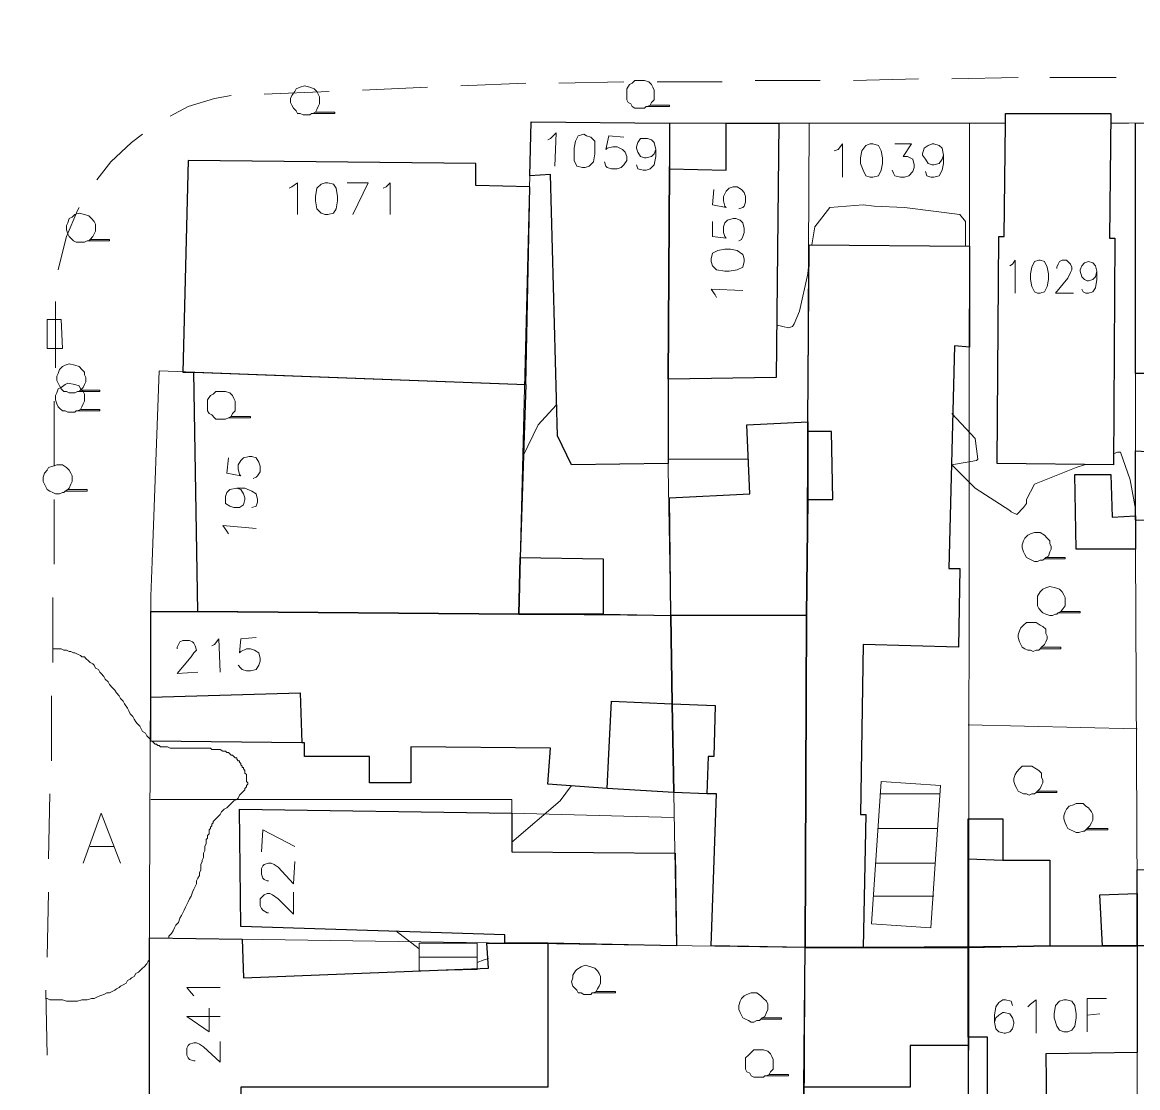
# Model space of a CAD drawing. Extents: x -2391 to 32076, y -11492 to 5852.
# Drawn here: x 4595.7 to 4664, y -1719.4 to -1654.2 of the extents above; entities that cross this region are included whole.
import ezdxf

# ---------------------------------------------------------------- set-up
doc = ezdxf.new("R2010")
doc.units = 0
doc.header["$LTSCALE"] = 7
for name, color, linetype in [('ALVE-CT', 3, 'CONTINUOUS'), ('PDF2_A101 - EDIFICACAO', 7, 'CONTINUOUS'), ('PDF2_A103 - PROJECAO_1', 7, 'CONTINUOUS'), ('PDF2_A118 - PISCINA', 7, 'CONTINUOUS'), ('PDF2_A123 - N DE PORTA', 7, 'CONTINUOUS'), ('PDF2_A124 - MURO', 7, 'CONTINUOUS'), ('PDF2_C301 - MEIO_FIO_2D', 7, 'CONTINUOUS'), ('PDF2_C317 - BOCA_LOBO', 7, 'CONTINUOUS'), ('PDF2_F601 - LIMITE_VEGETACAO', 7, 'CONTINUOUS'), ('PDF2_F602 - ARVORE_ISOLADA', 7, 'CONTINUOUS'), ('PDF2_F604 - TXT_AGRUPAMENTO_ARVORE', 7, 'CONTINUOUS'), ('PDF2_N1402 - CURVA_INTERMEDIARIA', 7, 'CONTINUOUS')]:
    doc.layers.add(name, color=color, linetype=linetype)

msp = doc.modelspace()

# ---------------------------------------------------------------- linework, layer by layer
at = {"layer": 'ALVE-CT'}
msp.add_circle((4550.796, -1271.53), 500, dxfattribs=at)
at = {"layer": 'PDF2_A101 - EDIFICACAO', "lineweight": 30}
for points in [[(4662.302, -1659.802), (4662.217, -1667.422), (4662.556, -1667.422), (4662.471, -1681.307), (4655.359, -1681.223), (4655.444, -1667.338), (4655.783, -1667.338), (4655.867, -1660.395), (4655.867, -1659.802)], [(4635.294, -1663.189), (4635.209, -1676.058), (4635.209, -1681.223), (4629.283, -1681.307), (4628.436, -1679.529), (4628.013, -1663.528), (4626.743, -1663.612), (4626.827, -1660.31), (4635.294, -1660.395)], [(4635.209, -1676.058), (4635.294, -1663.189), (4638.765, -1663.274), (4638.765, -1660.395), (4641.982, -1660.395), (4641.813, -1675.973)], [(4673.562, -1660.31), (4673.562, -1668.438), (4672.546, -1668.438), (4672.377, -1668.438), (4672.377, -1677.328), (4672.377, -1680.376), (4673.647, -1680.376), (4673.562, -1684.779), (4663.826, -1684.694), (4663.826, -1684.44), (4663.826, -1680.461), (4665.181, -1680.545), (4665.265, -1677.159), (4665.35, -1675.719), (4663.826, -1675.719), (4663.826, -1660.395)], [(4626.489, -1676.397), (4626.743, -1664.29), (4623.441, -1664.205), (4623.441, -1662.85), (4605.83, -1662.681), (4605.492, -1675.635), (4606.169, -1675.635), (4626.489, -1676.397), (4626.15, -1686.98), (4626.065, -1690.451), (4606.423, -1690.282), (4606.169, -1675.635)], [(4647.147, -1710.855), (4643.591, -1710.855), (4643.676, -1690.536), (4643.76, -1683.424), (4645.284, -1683.424), (4645.2, -1679.275), (4643.76, -1679.275), (4643.76, -1678.683), (4643.845, -1667.846), (4653.666, -1667.93), (4653.666, -1674.111), (4652.735, -1674.026), (4652.396, -1687.657), (4653.073, -1687.657), (4652.989, -1692.483), (4647.147, -1692.314), (4646.978, -1702.728), (4647.316, -1702.728)], [(4643.676, -1690.536), (4643.591, -1710.855), (4637.834, -1710.771), (4638.172, -1701.458), (4637.58, -1701.458), (4635.548, -1701.373), (4635.463, -1695.954), (4635.378, -1690.536), (4635.294, -1683.339), (4640.204, -1683.085), (4640.035, -1678.852), (4643.76, -1678.683), (4643.76, -1679.275), (4643.76, -1683.424)], [(4663.826, -1684.44), (4663.826, -1684.694), (4663.826, -1686.472), (4660.185, -1686.472), (4660.101, -1681.9), (4662.302, -1681.9), (4662.387, -1684.525)], [(4631.23, -1690.451), (4626.065, -1690.451), (4626.15, -1686.98), (4631.23, -1687.065)], [(4635.463, -1695.954), (4635.548, -1701.373), (4631.484, -1701.119), (4627.843, -1700.865), (4628.013, -1698.664), (4619.461, -1698.579), (4619.461, -1700.78), (4616.921, -1700.78), (4616.921, -1699.172), (4612.942, -1699.172), (4612.942, -1698.325), (4612.773, -1698.325), (4603.544, -1698.24), (4603.544, -1695.531), (4603.544, -1690.366), (4603.544, -1690.282), (4606.423, -1690.282), (4626.065, -1690.451), (4631.23, -1690.451), (4635.378, -1690.536)], [(4627.843, -1710.601), (4625.219, -1710.601), (4625.219, -1710.093), (4609.048, -1709.585), (4608.963, -1702.389), (4625.642, -1702.643), (4625.642, -1705.014), (4635.632, -1705.098), (4635.717, -1710.771)], [(4655.698, -1702.982), (4655.698, -1705.521), (4658.577, -1705.521), (4658.577, -1710.771), (4653.581, -1710.855), (4653.581, -1705.437), (4653.581, -1702.982)], [(4669.498, -1710.771), (4665.265, -1710.771), (4663.911, -1710.771), (4663.911, -1707.553), (4663.911, -1706.114), (4674.155, -1705.86), (4674.155, -1710.686)], [(4663.911, -1710.771), (4661.794, -1710.771), (4661.625, -1707.638), (4663.911, -1707.553)], [(4625.219, -1710.601), (4627.843, -1710.601), (4627.843, -1719.407), (4609.048, -1719.407), (4609.048, -1720.338), (4608.54, -1720.338), (4603.46, -1720.253), (4603.46, -1710.263), (4609.132, -1710.347), (4609.217, -1712.718), (4624.203, -1712.125), (4624.118, -1710.601)], [(4653.581, -1716.867), (4653.581, -1721.269), (4643.506, -1720.931), (4643.506, -1719.407), (4643.591, -1710.855), (4647.147, -1710.855), (4653.581, -1710.855), (4653.581, -1716.359)], [(4653.581, -1716.359), (4653.581, -1710.855), (4658.577, -1710.771), (4661.794, -1710.771), (4663.911, -1710.771), (4663.911, -1717.29), (4658.323, -1717.375), (4658.407, -1724.063), (4659.762, -1724.063), (4659.762, -1726.095), (4662.471, -1726.01), (4662.641, -1745.483), (4659.508, -1745.483), (4659.593, -1751.241), (4653.581, -1751.241), (4653.581, -1745.568), (4654.682, -1745.483), (4654.767, -1716.359)]]:
    msp.add_lwpolyline(points, close=True, dxfattribs=at)
at = {"layer": 'PDF2_A103 - PROJECAO_1', "lineweight": 30}
for points in [[(4643.76, -1679.275), (4643.76, -1683.424), (4643.676, -1690.536), (4635.378, -1690.536), (4635.294, -1683.339), (4640.204, -1683.085), (4640.035, -1678.852), (4643.76, -1678.683)], [(4612.773, -1698.325), (4603.544, -1698.24), (4603.544, -1695.531), (4612.688, -1695.277)], [(4635.463, -1695.954), (4635.548, -1701.373), (4631.484, -1701.119), (4631.569, -1699.002), (4631.738, -1695.785)], [(4637.58, -1701.458), (4635.548, -1701.373), (4635.463, -1695.954), (4638.088, -1696.039), (4638.003, -1699.172), (4637.664, -1699.172)], [(4655.698, -1705.521), (4658.577, -1705.521), (4658.577, -1710.771), (4653.581, -1710.855), (4653.581, -1705.437)], [(4653.581, -1716.359), (4653.581, -1716.867), (4650.025, -1716.867), (4650.025, -1719.407), (4643.506, -1719.407), (4643.591, -1710.855), (4647.147, -1710.855), (4653.581, -1710.855)]]:
    msp.add_lwpolyline(points, close=True, dxfattribs=at)
at = {"layer": 'PDF2_A118 - PISCINA', "lineweight": 9}
for points in [[(4651.888, -1700.95), (4651.295, -1709.67), (4647.655, -1709.416), (4648.248, -1700.696)], [(4619.969, -1712.295), (4619.969, -1710.601), (4623.525, -1710.601), (4623.525, -1712.21)]]:
    msp.add_lwpolyline(points, close=True, dxfattribs=at)
for points in [[(4648.163, -1701.458), (4651.803, -1701.458)], [(4648.078, -1703.574), (4651.719, -1703.574)], [(4647.909, -1705.691), (4651.549, -1705.691)], [(4647.824, -1707.723), (4651.465, -1707.723)], [(4619.969, -1711.448), (4623.525, -1711.448)]]:
    msp.add_lwpolyline(points, dxfattribs=at)
at = {"layer": 'PDF2_A123 - N DE PORTA', "lineweight": 9}
for points in [[(4627.843, -1661.411), (4628.013, -1661.326), (4628.351, -1660.988), (4628.267, -1663.02)], [(4632.5, -1661.242), (4631.569, -1661.157), (4631.399, -1662.004), (4631.484, -1661.919), (4631.823, -1661.834), (4632.077, -1661.834), (4632.415, -1662.004), (4632.585, -1662.173), (4632.669, -1662.427), (4632.669, -1662.681), (4632.5, -1662.935), (4632.331, -1663.104), (4632.077, -1663.189), (4631.738, -1663.189), (4631.484, -1663.104), (4631.399, -1663.02), (4631.315, -1662.766)], [(4634.447, -1662.004), (4634.362, -1662.258), (4634.193, -1662.427), (4633.854, -1662.512), (4633.77, -1662.512), (4633.516, -1662.427), (4633.346, -1662.173), (4633.262, -1661.919), (4633.262, -1661.834), (4633.346, -1661.58), (4633.516, -1661.326), (4633.854, -1661.326), (4633.939, -1661.326), (4634.193, -1661.411), (4634.362, -1661.58), (4634.447, -1662.004), (4634.447, -1662.427), (4634.362, -1662.935), (4634.108, -1663.189), (4633.854, -1663.274), (4633.685, -1663.274), (4633.346, -1663.189), (4633.262, -1662.935)], [(4645.369, -1662.088), (4645.623, -1662.004), (4645.877, -1661.665), (4645.877, -1663.697)], [(4649.094, -1661.665), (4650.11, -1661.665), (4649.602, -1662.427), (4649.856, -1662.427), (4650.025, -1662.512), (4650.195, -1662.596), (4650.279, -1662.935), (4650.279, -1663.104), (4650.195, -1663.358), (4649.941, -1663.612), (4649.687, -1663.697), (4649.433, -1663.697), (4649.094, -1663.612), (4649.01, -1663.443), (4648.925, -1663.274)], [(4652.057, -1662.342), (4651.973, -1662.596), (4651.803, -1662.85), (4651.465, -1662.935), (4651.38, -1662.935), (4651.126, -1662.85), (4650.957, -1662.596), (4650.787, -1662.342), (4650.787, -1662.258), (4650.872, -1661.919), (4651.126, -1661.75), (4651.38, -1661.665), (4651.465, -1661.665), (4651.803, -1661.75), (4651.973, -1661.919), (4652.057, -1662.342), (4652.057, -1662.85), (4651.973, -1663.274), (4651.803, -1663.612), (4651.465, -1663.697), (4651.295, -1663.697), (4651.041, -1663.612), (4650.957, -1663.358)], [(4612.011, -1664.374), (4612.18, -1664.29), (4612.519, -1664.036), (4612.519, -1665.983)], [(4615.906, -1665.983), (4616.837, -1664.036), (4615.567, -1664.036)], [(4617.768, -1664.374), (4617.937, -1664.29), (4618.191, -1664.036), (4618.191, -1665.983)], [(4638.003, -1664.459), (4637.918, -1665.39), (4638.765, -1665.56), (4638.68, -1665.475), (4638.596, -1665.136), (4638.596, -1664.882), (4638.765, -1664.544), (4638.934, -1664.374), (4639.188, -1664.29), (4639.442, -1664.29), (4639.696, -1664.459), (4639.866, -1664.628), (4639.95, -1664.882), (4639.95, -1665.221), (4639.866, -1665.475), (4639.781, -1665.56), (4639.527, -1665.644)], [(4637.918, -1666.406), (4637.918, -1667.338), (4638.765, -1667.422), (4638.68, -1667.338), (4638.596, -1667.084), (4638.596, -1666.745), (4638.68, -1666.491), (4638.85, -1666.322), (4639.188, -1666.237), (4639.358, -1666.237), (4639.612, -1666.322), (4639.781, -1666.491), (4639.866, -1666.83), (4639.866, -1667.084), (4639.781, -1667.338), (4639.696, -1667.507), (4639.527, -1667.592)], [(4656.121, -1669.116), (4656.291, -1669.031), (4656.46, -1668.777), (4656.46, -1670.809)], [(4659, -1669.285), (4659, -1669.2), (4659.085, -1669.031), (4659.169, -1668.862), (4659.339, -1668.777), (4659.593, -1668.777), (4659.762, -1668.946), (4659.847, -1669.031), (4659.931, -1669.2), (4659.931, -1669.37), (4659.847, -1669.539), (4659.677, -1669.878), (4658.915, -1670.809), (4660.016, -1670.809)], [(4661.455, -1669.454), (4661.371, -1669.793), (4661.201, -1669.962), (4660.947, -1670.047), (4660.863, -1670.047), (4660.693, -1669.962), (4660.524, -1669.793), (4660.439, -1669.454), (4660.439, -1669.37), (4660.524, -1669.116), (4660.693, -1668.946), (4660.947, -1668.862), (4661.201, -1668.946), (4661.371, -1669.116), (4661.455, -1669.454), (4661.455, -1669.962), (4661.371, -1670.47), (4661.201, -1670.724), (4660.947, -1670.809), (4660.778, -1670.809), (4660.609, -1670.724), (4660.524, -1670.555)], [(4638.172, -1671.063), (4638.088, -1670.894), (4637.834, -1670.555), (4639.781, -1670.64)], [(4608.286, -1680.884), (4608.201, -1681.815), (4609.048, -1681.985), (4608.963, -1681.9), (4608.878, -1681.561), (4608.878, -1681.307), (4609.048, -1681.053), (4609.217, -1680.884), (4609.556, -1680.799), (4609.725, -1680.799), (4609.979, -1680.884), (4610.148, -1681.138), (4610.233, -1681.392), (4610.233, -1681.731), (4610.064, -1681.985), (4609.979, -1682.069), (4609.81, -1682.154)], [(4608.794, -1682.747), (4609.048, -1682.831), (4609.217, -1683.085), (4609.302, -1683.339), (4609.302, -1683.424), (4609.217, -1683.763), (4608.963, -1683.932), (4608.709, -1683.932), (4608.624, -1683.932), (4608.37, -1683.847), (4608.116, -1683.678), (4608.116, -1683.339), (4608.116, -1683.255), (4608.201, -1683.001), (4608.37, -1682.831), (4608.794, -1682.747), (4609.302, -1682.747), (4609.725, -1682.916), (4609.979, -1683.085), (4610.064, -1683.424), (4610.064, -1683.593), (4609.979, -1683.847), (4609.725, -1683.932)], [(4608.286, -1685.541), (4608.201, -1685.371), (4607.947, -1685.033), (4609.979, -1685.202)], [(4607.27, -1692.398), (4607.439, -1692.314), (4607.693, -1691.975), (4607.778, -1694.007)], [(4609.979, -1691.89), (4609.048, -1691.975), (4608.963, -1692.822), (4609.048, -1692.737), (4609.386, -1692.568), (4609.64, -1692.568), (4609.894, -1692.652), (4610.148, -1692.822), (4610.233, -1693.16), (4610.233, -1693.33), (4610.148, -1693.584), (4609.979, -1693.838), (4609.64, -1693.922), (4609.386, -1693.922), (4609.132, -1693.838), (4609.048, -1693.753), (4608.878, -1693.584)], [(4605.153, -1692.568), (4605.153, -1692.483), (4605.238, -1692.314), (4605.322, -1692.144), (4605.492, -1692.06), (4605.915, -1692.06), (4606.084, -1692.144), (4606.169, -1692.229), (4606.254, -1692.398), (4606.338, -1692.652), (4606.169, -1692.822), (4606, -1693.076), (4605.153, -1694.092), (4606.423, -1694.007)], [(4612.35, -1704.675), (4610.402, -1703.659), (4610.318, -1705.014)], [(4610.741, -1706.791), (4610.656, -1706.791), (4610.487, -1706.707), (4610.402, -1706.622), (4610.318, -1706.368), (4610.318, -1706.029), (4610.402, -1705.86), (4610.487, -1705.775), (4610.741, -1705.691), (4610.91, -1705.691), (4611.08, -1705.775), (4611.334, -1705.945), (4612.265, -1706.961), (4612.35, -1705.606)], [(4610.741, -1708.739), (4610.656, -1708.739), (4610.402, -1708.569), (4610.318, -1708.485), (4610.233, -1708.315), (4610.233, -1707.892), (4610.402, -1707.723), (4610.487, -1707.638), (4610.656, -1707.553), (4610.826, -1707.553), (4610.995, -1707.638), (4611.334, -1707.892), (4612.265, -1708.823), (4612.265, -1707.469)], [(4606.169, -1713.819), (4606, -1713.649), (4605.746, -1713.311), (4607.778, -1713.311)], [(4656.291, -1714.411), (4656.206, -1714.157), (4655.867, -1714.073), (4655.698, -1714.073), (4655.444, -1714.242), (4655.275, -1714.496), (4655.19, -1715.004), (4655.19, -1715.427), (4655.275, -1715.851), (4655.444, -1716.02), (4655.783, -1716.105), (4655.867, -1716.105), (4656.121, -1716.02), (4656.291, -1715.851), (4656.375, -1715.512), (4656.375, -1715.427), (4656.291, -1715.173), (4656.121, -1714.919), (4655.783, -1714.835), (4655.698, -1714.835), (4655.444, -1715.004), (4655.275, -1715.173), (4655.19, -1715.427)], [(4657.222, -1714.496), (4657.391, -1714.327), (4657.73, -1714.073), (4657.73, -1716.105)], [(4660.863, -1716.02), (4660.863, -1713.988), (4662.048, -1713.988)], [(4607.778, -1715.089), (4605.746, -1715.089), (4607.1, -1716.02), (4607.1, -1714.581)], [(4660.863, -1715.004), (4661.625, -1714.919)], [(4606.254, -1717.798), (4606.169, -1717.798), (4605.915, -1717.713), (4605.83, -1717.629), (4605.746, -1717.459), (4605.746, -1717.036), (4605.83, -1716.867), (4605.915, -1716.782), (4606.169, -1716.697), (4606.338, -1716.697), (4606.508, -1716.782), (4606.762, -1716.951), (4607.778, -1717.883), (4607.778, -1716.613)]]:
    msp.add_lwpolyline(points, dxfattribs=at)
for points in [[(4630.045, -1661.072), (4629.706, -1661.157), (4629.537, -1661.496), (4629.452, -1661.919), (4629.452, -1662.258), (4629.452, -1662.681), (4629.621, -1663.02), (4629.96, -1663.104), (4630.129, -1663.104), (4630.383, -1663.02), (4630.637, -1662.766), (4630.722, -1662.258), (4630.722, -1662.004), (4630.722, -1661.496), (4630.468, -1661.242), (4630.214, -1661.157)], [(4647.57, -1661.665), (4647.316, -1661.75), (4647.062, -1662.088), (4646.978, -1662.512), (4646.978, -1662.85), (4647.147, -1663.274), (4647.316, -1663.612), (4647.57, -1663.697), (4647.74, -1663.697), (4648.078, -1663.612), (4648.248, -1663.274), (4648.332, -1662.85), (4648.332, -1662.512), (4648.248, -1662.088), (4648.078, -1661.75), (4647.74, -1661.665)], [(4614.212, -1664.036), (4613.958, -1664.12), (4613.704, -1664.374), (4613.62, -1664.882), (4613.62, -1665.136), (4613.704, -1665.644), (4613.958, -1665.898), (4614.212, -1665.983), (4614.382, -1665.983), (4614.72, -1665.898), (4614.89, -1665.644), (4614.974, -1665.136), (4614.974, -1664.882), (4614.89, -1664.374), (4614.72, -1664.12), (4614.382, -1664.036)], [(4637.834, -1668.862), (4637.918, -1669.116), (4638.172, -1669.37), (4638.68, -1669.454), (4638.934, -1669.454), (4639.442, -1669.37), (4639.781, -1669.2), (4639.866, -1668.862), (4639.866, -1668.692), (4639.781, -1668.438), (4639.442, -1668.184), (4639.019, -1668.1), (4638.68, -1668.1), (4638.257, -1668.184), (4637.918, -1668.354), (4637.834, -1668.692)], [(4657.899, -1668.777), (4657.645, -1668.862), (4657.476, -1669.2), (4657.391, -1669.624), (4657.391, -1669.962), (4657.476, -1670.386), (4657.645, -1670.724), (4657.815, -1670.809), (4657.984, -1670.809), (4658.238, -1670.724), (4658.407, -1670.386), (4658.492, -1669.962), (4658.492, -1669.624), (4658.407, -1669.2), (4658.238, -1668.862), (4657.984, -1668.777)], [(4659.423, -1714.073), (4659.169, -1714.157), (4658.915, -1714.411), (4658.831, -1714.919), (4658.831, -1715.173), (4659, -1715.681), (4659.169, -1715.935), (4659.423, -1716.02), (4659.677, -1716.02), (4659.931, -1715.935), (4660.101, -1715.681), (4660.185, -1715.173), (4660.185, -1714.919), (4660.101, -1714.411), (4659.931, -1714.157), (4659.593, -1714.073)]]:
    msp.add_lwpolyline(points, close=True, dxfattribs=at)
at = {"layer": 'PDF2_A124 - MURO', "lineweight": 9}
for points in [[(4626.065, -1690.451), (4626.827, -1660.31), (4635.294, -1660.395), (4638.257, -1660.395), (4642.321, -1660.395), (4643.506, -1660.395), (4646.385, -1660.395), (4649.01, -1660.395), (4655.867, -1660.395)], [(4635.717, -1710.771), (4635.209, -1681.561), (4635.294, -1660.395)], [(4643.845, -1660.395), (4643.506, -1725.248), (4643.506, -1727.704), (4643.337, -1751.833), (4647.401, -1751.495), (4650.618, -1751.241), (4650.872, -1751.241)], [(4653.666, -1660.395), (4653.581, -1751.241)], [(4662.302, -1660.395), (4662.387, -1660.395), (4663.403, -1660.395), (4677.626, -1660.31), (4679.743, -1660.31), (4683.807, -1660.31)], [(4663.911, -1751.241), (4663.911, -1710.771), (4663.911, -1707.553), (4663.826, -1686.472), (4663.826, -1684.44), (4663.826, -1660.395)], [(4626.743, -1664.29), (4623.441, -1664.205), (4623.441, -1662.85), (4605.83, -1662.681), (4605.492, -1675.635)], [(4626.489, -1676.397), (4604.052, -1675.55), (4603.629, -1687.234), (4603.544, -1689.35), (4603.544, -1690.366), (4603.46, -1707.977), (4603.46, -1709.67), (4603.46, -1725.756), (4603.46, -1728.042), (4603.46, -1728.72), (4603.46, -1730.582), (4643.506, -1731.09)], [(4635.209, -1680.969), (4640.12, -1680.969)], [(4603.544, -1690.282), (4635.378, -1690.536)], [(4663.911, -1697.478), (4653.581, -1697.224)], [(4635.548, -1702.897), (4625.642, -1702.643), (4625.642, -1701.796), (4603.544, -1701.796)], [(4603.46, -1710.263), (4643.591, -1710.855), (4661.794, -1710.771), (4663.911, -1710.771), (4784.219, -1710.178), (4790.903, -1710.106)]]:
    msp.add_lwpolyline(points, dxfattribs=at)
at = {"layer": 'PDF2_C301 - MEIO_FIO_2D', "lineweight": 9}
for points in [[(4632.5, -1657.855), (4628.521, -1657.94)], [(4638.511, -1657.855), (4634.532, -1657.855)], [(4644.522, -1657.77), (4640.543, -1657.77)], [(4650.533, -1657.686), (4646.554, -1657.77)], [(4656.629, -1657.601), (4652.565, -1657.686)], [(4662.641, -1657.601), (4658.577, -1657.601)], [(4614.466, -1658.448), (4610.487, -1658.617)], [(4620.477, -1658.194), (4616.498, -1658.363)], [(4626.489, -1657.94), (4622.509, -1658.109)], [(4608.455, -1658.702), (4607.439, -1658.871), (4605.83, -1659.379), (4604.73, -1659.972)], [(4603.036, -1661.072), (4602.359, -1661.58), (4601.089, -1662.766), (4600.242, -1663.866)], [(4599.142, -1665.56), (4599.057, -1665.729), (4598.38, -1667.338), (4597.957, -1669.031), (4597.872, -1669.37)], [(4597.703, -1671.317), (4597.703, -1672.502), (4597.703, -1675.381)], [(4597.618, -1677.413), (4597.618, -1681.392)], [(4597.618, -1683.424), (4597.618, -1687.403)], [(4597.533, -1689.435), (4597.533, -1692.398), (4597.533, -1693.414)], [(4597.449, -1695.446), (4597.449, -1699.426)], [(4597.364, -1701.458), (4597.279, -1705.437)], [(4597.279, -1707.469), (4597.195, -1711.448)], [(4597.11, -1713.48), (4597.11, -1713.565), (4597.195, -1717.459)]]:
    msp.add_lwpolyline(points, dxfattribs=at)
at = {"layer": 'PDF2_C317 - BOCA_LOBO', "lineweight": 9}
msp.add_lwpolyline([(4598.126, -1674.195), (4598.041, -1672.417), (4597.195, -1672.417), (4597.195, -1674.195)], close=True, dxfattribs=at)
at = {"layer": 'PDF2_F601 - LIMITE_VEGETACAO', "lineweight": 9}
for points in [[(4597.533, -1692.568), (4597.618, -1692.568), (4597.703, -1692.568), (4597.872, -1692.568), (4597.957, -1692.568), (4598.041, -1692.568), (4598.211, -1692.652), (4598.295, -1692.652), (4598.38, -1692.652), (4598.549, -1692.737), (4598.634, -1692.737), (4598.803, -1692.822), (4598.888, -1692.822), (4599.057, -1692.906), (4599.227, -1692.991), (4599.311, -1693.076), (4599.481, -1693.076), (4599.565, -1693.16), (4599.735, -1693.33), (4599.819, -1693.414), (4599.988, -1693.499), (4600.073, -1693.584), (4600.158, -1693.753), (4600.327, -1693.838), (4600.412, -1694.007), (4600.496, -1694.092), (4600.666, -1694.261), (4600.75, -1694.43), (4600.92, -1694.6), (4601.004, -1694.769), (4601.174, -1694.938), (4601.343, -1695.108), (4601.428, -1695.277), (4601.597, -1695.446), (4601.682, -1695.616), (4601.851, -1695.785), (4601.936, -1695.954), (4602.105, -1696.208), (4602.19, -1696.378), (4602.274, -1696.547), (4602.444, -1696.716), (4602.528, -1696.886), (4602.613, -1697.055), (4602.698, -1697.14), (4602.867, -1697.309), (4602.952, -1697.478), (4603.036, -1697.648), (4603.206, -1697.732), (4603.29, -1697.902), (4603.375, -1697.986), (4603.46, -1698.071), (4603.544, -1698.156)], [(4603.629, -1698.24), (4603.714, -1698.325), (4603.798, -1698.41), (4603.883, -1698.41), (4603.968, -1698.494), (4604.052, -1698.494), (4604.137, -1698.579), (4604.222, -1698.579), (4604.306, -1698.579), (4604.391, -1698.579), (4604.476, -1698.579), (4604.56, -1698.579), (4604.73, -1698.664), (4604.899, -1698.664), (4604.984, -1698.664), (4605.153, -1698.664), (4605.407, -1698.664), (4605.576, -1698.664), (4605.746, -1698.664), (4606, -1698.664), (4606.169, -1698.664), (4606.338, -1698.664), (4606.592, -1698.664), (4606.762, -1698.664), (4606.931, -1698.664), (4607.016, -1698.664), (4607.185, -1698.664), (4607.27, -1698.748), (4607.439, -1698.748), (4607.524, -1698.748), (4607.608, -1698.748), (4607.693, -1698.748), (4607.778, -1698.748), (4607.947, -1698.833), (4608.032, -1698.833), (4608.116, -1698.833), (4608.201, -1698.918), (4608.286, -1698.918), (4608.37, -1699.002), (4608.455, -1699.087), (4608.54, -1699.087), (4608.624, -1699.172), (4608.709, -1699.256), (4608.794, -1699.256), (4608.794, -1699.341), (4608.878, -1699.426), (4608.963, -1699.426), (4608.963, -1699.51), (4609.048, -1699.595), (4609.048, -1699.68), (4609.132, -1699.764), (4609.132, -1699.849), (4609.217, -1699.849), (4609.217, -1699.934), (4609.302, -1700.018), (4609.302, -1700.103), (4609.302, -1700.188), (4609.386, -1700.272), (4609.386, -1700.357), (4609.386, -1700.442), (4609.386, -1700.526), (4609.386, -1700.611), (4609.386, -1700.696), (4609.471, -1700.78), (4609.471, -1700.865), (4609.386, -1700.95), (4609.386, -1701.034), (4609.302, -1701.119), (4609.302, -1701.204), (4609.217, -1701.288), (4609.132, -1701.373), (4609.048, -1701.458), (4608.963, -1701.542), (4608.878, -1701.712), (4608.794, -1701.796), (4608.624, -1701.881), (4608.54, -1701.966), (4608.455, -1702.05), (4608.286, -1702.22), (4608.201, -1702.304), (4608.032, -1702.389), (4607.947, -1702.474), (4607.862, -1702.558), (4607.778, -1702.728), (4607.693, -1702.812), (4607.608, -1702.897), (4607.524, -1702.982), (4607.439, -1703.066), (4607.354, -1703.151), (4607.354, -1703.236), (4607.27, -1703.32), (4607.27, -1703.405), (4607.185, -1703.49), (4607.185, -1703.574), (4607.1, -1703.659), (4607.1, -1703.828), (4607.1, -1703.913), (4607.016, -1703.998), (4607.016, -1704.167), (4606.931, -1704.252), (4606.931, -1704.421), (4606.931, -1704.506), (4606.846, -1704.675), (4606.846, -1704.76), (4606.846, -1704.929), (4606.762, -1705.098), (4606.762, -1705.183), (4606.762, -1705.352), (4606.677, -1705.521), (4606.677, -1705.606), (4606.592, -1705.775), (4606.592, -1705.945), (4606.592, -1706.114), (4606.508, -1706.283), (4606.508, -1706.453), (4606.423, -1706.622), (4606.338, -1706.791), (4606.338, -1706.961), (4606.254, -1707.13), (4606.169, -1707.299), (4606.084, -1707.469), (4606, -1707.723), (4605.915, -1707.892), (4605.83, -1708.061), (4605.746, -1708.231), (4605.661, -1708.4), (4605.576, -1708.569), (4605.492, -1708.739), (4605.407, -1708.908), (4605.322, -1709.077), (4605.238, -1709.331), (4605.068, -1709.501), (4604.984, -1709.67), (4604.899, -1709.839), (4604.814, -1710.009), (4604.645, -1710.178), (4604.645, -1710.263)], [(4603.46, -1711.617), (4603.375, -1711.702), (4603.29, -1711.871), (4603.121, -1712.041), (4603.036, -1712.125), (4602.867, -1712.295), (4602.782, -1712.379), (4602.613, -1712.464), (4602.528, -1712.633), (4602.359, -1712.718), (4602.274, -1712.803), (4602.105, -1712.887), (4602.02, -1713.057), (4601.851, -1713.141), (4601.682, -1713.226), (4601.597, -1713.311), (4601.428, -1713.395), (4601.343, -1713.48), (4601.174, -1713.565), (4601.004, -1713.649), (4600.835, -1713.649), (4600.666, -1713.734), (4600.412, -1713.819), (4600.242, -1713.903), (4600.073, -1713.988), (4599.904, -1713.988), (4599.65, -1714.073), (4599.481, -1714.073), (4599.311, -1714.073), (4599.057, -1714.157), (4598.888, -1714.157), (4598.719, -1714.157), (4598.549, -1714.157), (4598.38, -1714.157), (4598.126, -1714.073), (4597.957, -1714.073), (4597.787, -1714.073), (4597.618, -1714.073), (4597.364, -1714.073), (4597.195, -1713.988), (4597.11, -1713.988)]]:
    msp.add_lwpolyline(points, dxfattribs=at)
at = {"layer": 'PDF2_F602 - ARVORE_ISOLADA', "lineweight": 9}
for points in [[(4634.108, -1659.294), (4633.939, -1659.379), (4633.854, -1659.379), (4633.77, -1659.464), (4633.6, -1659.464), (4633.431, -1659.464), (4633.177, -1659.464), (4633.008, -1659.379), (4632.923, -1659.21), (4632.754, -1659.125), (4632.669, -1658.956), (4632.669, -1658.702), (4632.669, -1658.448), (4632.669, -1658.278), (4632.839, -1658.024), (4633.008, -1657.94), (4633.177, -1657.77), (4633.431, -1657.77), (4633.77, -1657.77), (4634.024, -1657.855), (4634.193, -1658.024), (4634.278, -1658.194), (4634.362, -1658.363), (4634.362, -1658.617), (4634.362, -1658.786), (4634.362, -1658.956), (4634.193, -1659.125), (4634.108, -1659.294), (4633.939, -1659.379), (4635.294, -1659.379), (4635.294, -1659.294)], [(4613.62, -1659.718), (4613.45, -1659.802), (4613.366, -1659.802), (4613.281, -1659.887), (4613.112, -1659.887), (4612.858, -1659.887), (4612.688, -1659.802), (4612.519, -1659.802), (4612.434, -1659.633), (4612.265, -1659.464), (4612.18, -1659.294), (4612.096, -1659.125), (4612.096, -1658.871), (4612.18, -1658.702), (4612.35, -1658.448), (4612.434, -1658.278), (4612.688, -1658.194), (4612.942, -1658.109), (4613.281, -1658.194), (4613.535, -1658.278), (4613.704, -1658.448), (4613.789, -1658.617), (4613.874, -1658.786), (4613.874, -1658.956), (4613.874, -1659.21), (4613.789, -1659.379), (4613.704, -1659.548), (4613.62, -1659.718), (4613.45, -1659.802), (4614.805, -1659.802), (4614.805, -1659.718)], [(4599.819, -1667.507), (4599.735, -1667.592), (4599.65, -1667.592), (4599.481, -1667.676), (4599.311, -1667.676), (4599.142, -1667.676), (4598.973, -1667.676), (4598.803, -1667.592), (4598.634, -1667.422), (4598.549, -1667.338), (4598.465, -1667.168), (4598.38, -1666.914), (4598.38, -1666.66), (4598.465, -1666.491), (4598.549, -1666.237), (4598.719, -1666.152), (4598.888, -1665.983), (4599.142, -1665.898), (4599.481, -1665.983), (4599.735, -1666.068), (4599.904, -1666.237), (4600.073, -1666.406), (4600.158, -1666.576), (4600.158, -1666.745), (4600.158, -1666.999), (4600.073, -1667.168), (4599.988, -1667.338), (4599.819, -1667.507), (4599.735, -1667.592), (4601.004, -1667.592), (4601.004, -1667.507)], [(4599.227, -1676.735), (4599.142, -1676.82), (4599.057, -1676.82), (4598.888, -1676.905), (4598.719, -1676.905), (4598.549, -1676.905), (4598.38, -1676.82), (4598.211, -1676.82), (4598.041, -1676.651), (4597.957, -1676.481), (4597.872, -1676.312), (4597.787, -1676.143), (4597.787, -1675.889), (4597.872, -1675.719), (4597.957, -1675.465), (4598.126, -1675.296), (4598.295, -1675.211), (4598.549, -1675.127), (4598.888, -1675.211), (4599.142, -1675.296), (4599.311, -1675.465), (4599.481, -1675.635), (4599.481, -1675.804), (4599.565, -1675.973), (4599.565, -1676.227), (4599.481, -1676.397), (4599.396, -1676.566), (4599.227, -1676.735), (4599.142, -1676.82), (4600.412, -1676.82), (4600.412, -1676.735)], [(4599.227, -1677.921), (4599.057, -1678.005), (4598.973, -1678.005), (4598.888, -1678.09), (4598.634, -1678.09), (4598.465, -1678.09), (4598.295, -1678.005), (4598.126, -1678.005), (4597.957, -1677.836), (4597.872, -1677.751), (4597.787, -1677.582), (4597.703, -1677.328), (4597.703, -1677.074), (4597.787, -1676.905), (4597.872, -1676.651), (4598.041, -1676.566), (4598.295, -1676.397), (4598.465, -1676.312), (4598.888, -1676.397), (4599.142, -1676.481), (4599.227, -1676.651), (4599.396, -1676.82), (4599.481, -1676.989), (4599.481, -1677.159), (4599.481, -1677.413), (4599.396, -1677.582), (4599.311, -1677.751), (4599.227, -1677.921), (4599.057, -1678.005), (4600.412, -1678.005), (4600.412, -1677.921)], [(4608.455, -1678.344), (4608.286, -1678.429), (4608.116, -1678.513), (4607.947, -1678.513), (4607.778, -1678.513), (4607.524, -1678.513), (4607.439, -1678.429), (4607.27, -1678.259), (4607.1, -1678.175), (4607.016, -1678.005), (4607.016, -1677.751), (4607.016, -1677.497), (4607.016, -1677.328), (4607.185, -1677.074), (4607.354, -1676.989), (4607.524, -1676.82), (4607.778, -1676.82), (4608.116, -1676.82), (4608.37, -1676.905), (4608.54, -1677.074), (4608.624, -1677.243), (4608.709, -1677.413), (4608.709, -1677.582), (4608.709, -1677.836), (4608.709, -1678.005), (4608.54, -1678.175), (4608.455, -1678.344), (4608.286, -1678.429), (4609.64, -1678.429), (4609.64, -1678.344)], [(4598.465, -1682.831), (4598.295, -1682.916), (4598.211, -1683.001), (4598.126, -1683.001), (4597.957, -1683.085), (4597.703, -1683.085), (4597.533, -1683.001), (4597.364, -1682.916), (4597.195, -1682.831), (4597.11, -1682.662), (4597.025, -1682.493), (4596.941, -1682.323), (4596.941, -1682.069), (4597.025, -1681.815), (4597.195, -1681.646), (4597.279, -1681.477), (4597.533, -1681.392), (4597.787, -1681.307), (4598.126, -1681.307), (4598.38, -1681.477), (4598.549, -1681.646), (4598.634, -1681.815), (4598.719, -1681.985), (4598.719, -1682.154), (4598.719, -1682.323), (4598.634, -1682.493), (4598.549, -1682.747), (4598.465, -1682.831), (4598.295, -1682.916), (4599.65, -1682.916), (4599.65, -1682.831)], [(4658.323, -1686.98), (4658.238, -1687.065), (4658.153, -1687.149), (4657.984, -1687.149), (4657.815, -1687.234), (4657.645, -1687.234), (4657.476, -1687.149), (4657.307, -1687.065), (4657.137, -1686.98), (4657.053, -1686.811), (4656.968, -1686.641), (4656.883, -1686.387), (4656.883, -1686.218), (4656.968, -1685.964), (4657.053, -1685.795), (4657.222, -1685.625), (4657.391, -1685.541), (4657.645, -1685.456), (4657.984, -1685.456), (4658.238, -1685.625), (4658.407, -1685.795), (4658.577, -1685.964), (4658.577, -1686.133), (4658.661, -1686.303), (4658.661, -1686.472), (4658.577, -1686.641), (4658.492, -1686.895), (4658.323, -1686.98), (4658.238, -1687.065), (4659.508, -1687.065), (4659.508, -1686.98)], [(4659.254, -1690.282), (4659.085, -1690.366), (4659, -1690.451), (4658.915, -1690.451), (4658.746, -1690.536), (4658.577, -1690.536), (4658.323, -1690.451), (4658.153, -1690.366), (4658.069, -1690.282), (4657.899, -1690.112), (4657.815, -1689.943), (4657.815, -1689.774), (4657.815, -1689.52), (4657.815, -1689.35), (4657.984, -1689.096), (4658.153, -1688.927), (4658.323, -1688.843), (4658.577, -1688.758), (4658.915, -1688.843), (4659.169, -1688.927), (4659.339, -1689.096), (4659.423, -1689.266), (4659.508, -1689.435), (4659.508, -1689.604), (4659.508, -1689.774), (4659.508, -1689.943), (4659.339, -1690.197), (4659.254, -1690.282), (4659.085, -1690.366), (4660.439, -1690.366), (4660.439, -1690.282)], [(4658.069, -1692.483), (4657.984, -1692.568), (4657.899, -1692.652), (4657.73, -1692.652), (4657.561, -1692.737), (4657.391, -1692.652), (4657.222, -1692.652), (4657.053, -1692.568), (4656.883, -1692.483), (4656.799, -1692.314), (4656.714, -1692.144), (4656.629, -1691.89), (4656.629, -1691.721), (4656.714, -1691.467), (4656.799, -1691.298), (4656.968, -1691.128), (4657.137, -1690.959), (4657.391, -1690.959), (4657.73, -1690.959), (4657.984, -1691.128), (4658.153, -1691.213), (4658.323, -1691.382), (4658.323, -1691.636), (4658.407, -1691.806), (4658.407, -1691.975), (4658.323, -1692.144), (4658.238, -1692.314), (4658.069, -1692.483), (4657.984, -1692.568), (4659.254, -1692.568), (4659.254, -1692.483)], [(4657.815, -1701.288), (4657.73, -1701.373), (4657.645, -1701.458), (4657.476, -1701.458), (4657.307, -1701.542), (4657.137, -1701.458), (4656.968, -1701.458), (4656.799, -1701.373), (4656.629, -1701.288), (4656.545, -1701.119), (4656.46, -1700.95), (4656.375, -1700.696), (4656.375, -1700.526), (4656.46, -1700.272), (4656.545, -1700.103), (4656.714, -1699.934), (4656.883, -1699.764), (4657.137, -1699.764), (4657.476, -1699.764), (4657.73, -1699.934), (4657.899, -1700.018), (4658.069, -1700.188), (4658.069, -1700.442), (4658.153, -1700.611), (4658.153, -1700.78), (4658.069, -1700.95), (4657.984, -1701.119), (4657.815, -1701.288), (4657.73, -1701.373), (4659, -1701.373), (4659, -1701.288)], [(4660.863, -1703.574), (4660.778, -1703.659), (4660.693, -1703.744), (4660.609, -1703.744), (4660.355, -1703.828), (4660.185, -1703.828), (4660.016, -1703.744), (4659.847, -1703.659), (4659.677, -1703.574), (4659.593, -1703.405), (4659.508, -1703.236), (4659.423, -1702.982), (4659.423, -1702.812), (4659.508, -1702.558), (4659.593, -1702.389), (4659.762, -1702.22), (4660.016, -1702.135), (4660.185, -1702.05), (4660.609, -1702.05), (4660.778, -1702.22), (4660.947, -1702.304), (4661.117, -1702.558), (4661.201, -1702.728), (4661.201, -1702.897), (4661.201, -1703.066), (4661.117, -1703.236), (4661.032, -1703.405), (4660.863, -1703.574), (4660.778, -1703.659), (4662.133, -1703.659), (4662.133, -1703.574)], [(4630.807, -1713.565), (4630.637, -1713.649), (4630.553, -1713.649), (4630.468, -1713.734), (4630.299, -1713.734), (4630.045, -1713.734), (4629.875, -1713.649), (4629.706, -1713.649), (4629.621, -1713.48), (4629.452, -1713.311), (4629.367, -1713.226), (4629.283, -1712.972), (4629.367, -1712.718), (4629.367, -1712.549), (4629.537, -1712.295), (4629.621, -1712.21), (4629.875, -1712.041), (4630.129, -1711.956), (4630.468, -1712.041), (4630.722, -1712.125), (4630.891, -1712.295), (4630.976, -1712.464), (4631.061, -1712.633), (4631.061, -1712.803), (4631.061, -1713.057), (4630.976, -1713.226), (4630.891, -1713.395), (4630.807, -1713.565), (4630.637, -1713.649), (4631.992, -1713.649), (4631.992, -1713.565)], [(4640.966, -1715.173), (4640.882, -1715.258), (4640.797, -1715.343), (4640.628, -1715.343), (4640.458, -1715.427), (4640.289, -1715.427), (4640.12, -1715.343), (4639.95, -1715.258), (4639.781, -1715.173), (4639.696, -1715.004), (4639.612, -1714.835), (4639.527, -1714.665), (4639.527, -1714.411), (4639.612, -1714.157), (4639.696, -1713.988), (4639.866, -1713.819), (4640.035, -1713.734), (4640.289, -1713.649), (4640.628, -1713.649), (4640.882, -1713.819), (4641.051, -1713.988), (4641.22, -1714.157), (4641.305, -1714.327), (4641.305, -1714.496), (4641.305, -1714.665), (4641.22, -1714.835), (4641.136, -1715.089), (4640.966, -1715.173), (4640.882, -1715.258), (4642.152, -1715.258), (4642.152, -1715.173)], [(4641.39, -1718.645), (4641.22, -1718.729), (4641.136, -1718.729), (4641.051, -1718.814), (4640.882, -1718.814), (4640.712, -1718.814), (4640.458, -1718.814), (4640.289, -1718.729), (4640.204, -1718.56), (4640.035, -1718.475), (4639.95, -1718.306), (4639.95, -1718.052), (4639.95, -1717.883), (4639.95, -1717.629), (4640.12, -1717.459), (4640.289, -1717.29), (4640.458, -1717.121), (4640.712, -1717.121), (4641.051, -1717.121), (4641.305, -1717.205), (4641.474, -1717.375), (4641.559, -1717.544), (4641.644, -1717.713), (4641.644, -1717.967), (4641.644, -1718.137), (4641.644, -1718.306), (4641.474, -1718.475), (4641.39, -1718.645), (4641.22, -1718.729), (4642.575, -1718.729), (4642.575, -1718.645)]]:
    msp.add_lwpolyline(points, close=True, dxfattribs=at)
at = {"layer": 'PDF2_F604 - TXT_AGRUPAMENTO_ARVORE', "lineweight": 9}
for points in [[(4599.396, -1705.691), (4600.496, -1702.643), (4601.682, -1705.691)], [(4599.819, -1704.675), (4601.258, -1704.675)]]:
    msp.add_lwpolyline(points, dxfattribs=at)
at = {"layer": 'PDF2_N1402 - CURVA_INTERMEDIARIA', "lineweight": 9}
for points in [[(4644.014, -1667.846), (4644.184, -1666.745), (4645.115, -1665.56), (4647.147, -1665.39), (4647.824, -1665.475), (4649.687, -1665.56), (4653.073, -1665.983), (4653.412, -1666.406), (4653.412, -1667.93)], [(4641.898, -1672.756), (4642.236, -1672.841), (4642.575, -1672.925), (4642.829, -1672.841), (4642.914, -1672.671), (4643.252, -1671.91), (4643.76, -1669.624), (4643.845, -1668.777)], [(4653.666, -1669.878), (4653.666, -1670.047), (4653.666, -1670.216)], [(4626.319, -1680.799), (4627.251, -1678.852), (4628.351, -1677.667)], [(4652.565, -1678.175), (4654.005, -1679.699), (4654.174, -1680.969), (4654.089, -1681.053), (4652.565, -1681.307), (4654.005, -1682.747), (4656.121, -1684.101), (4656.206, -1684.186), (4656.545, -1684.355), (4656.968, -1683.932), (4657.137, -1683.678), (4657.137, -1683.424), (4657.645, -1682.493), (4660.185, -1681.477), (4660.693, -1681.307)], [(4662.471, -1680.63), (4662.725, -1680.545), (4662.895, -1680.545), (4663.487, -1682.239), (4663.826, -1684.017)], [(4625.642, -1704.421), (4628.605, -1701.881), (4629.283, -1700.95)], [(4619.969, -1710.94), (4618.53, -1709.839)], [(4624.203, -1711.533), (4623.949, -1711.617), (4623.525, -1711.787)]]:
    msp.add_lwpolyline(points, dxfattribs=at)

doc.saveas('drawing.dxf')
